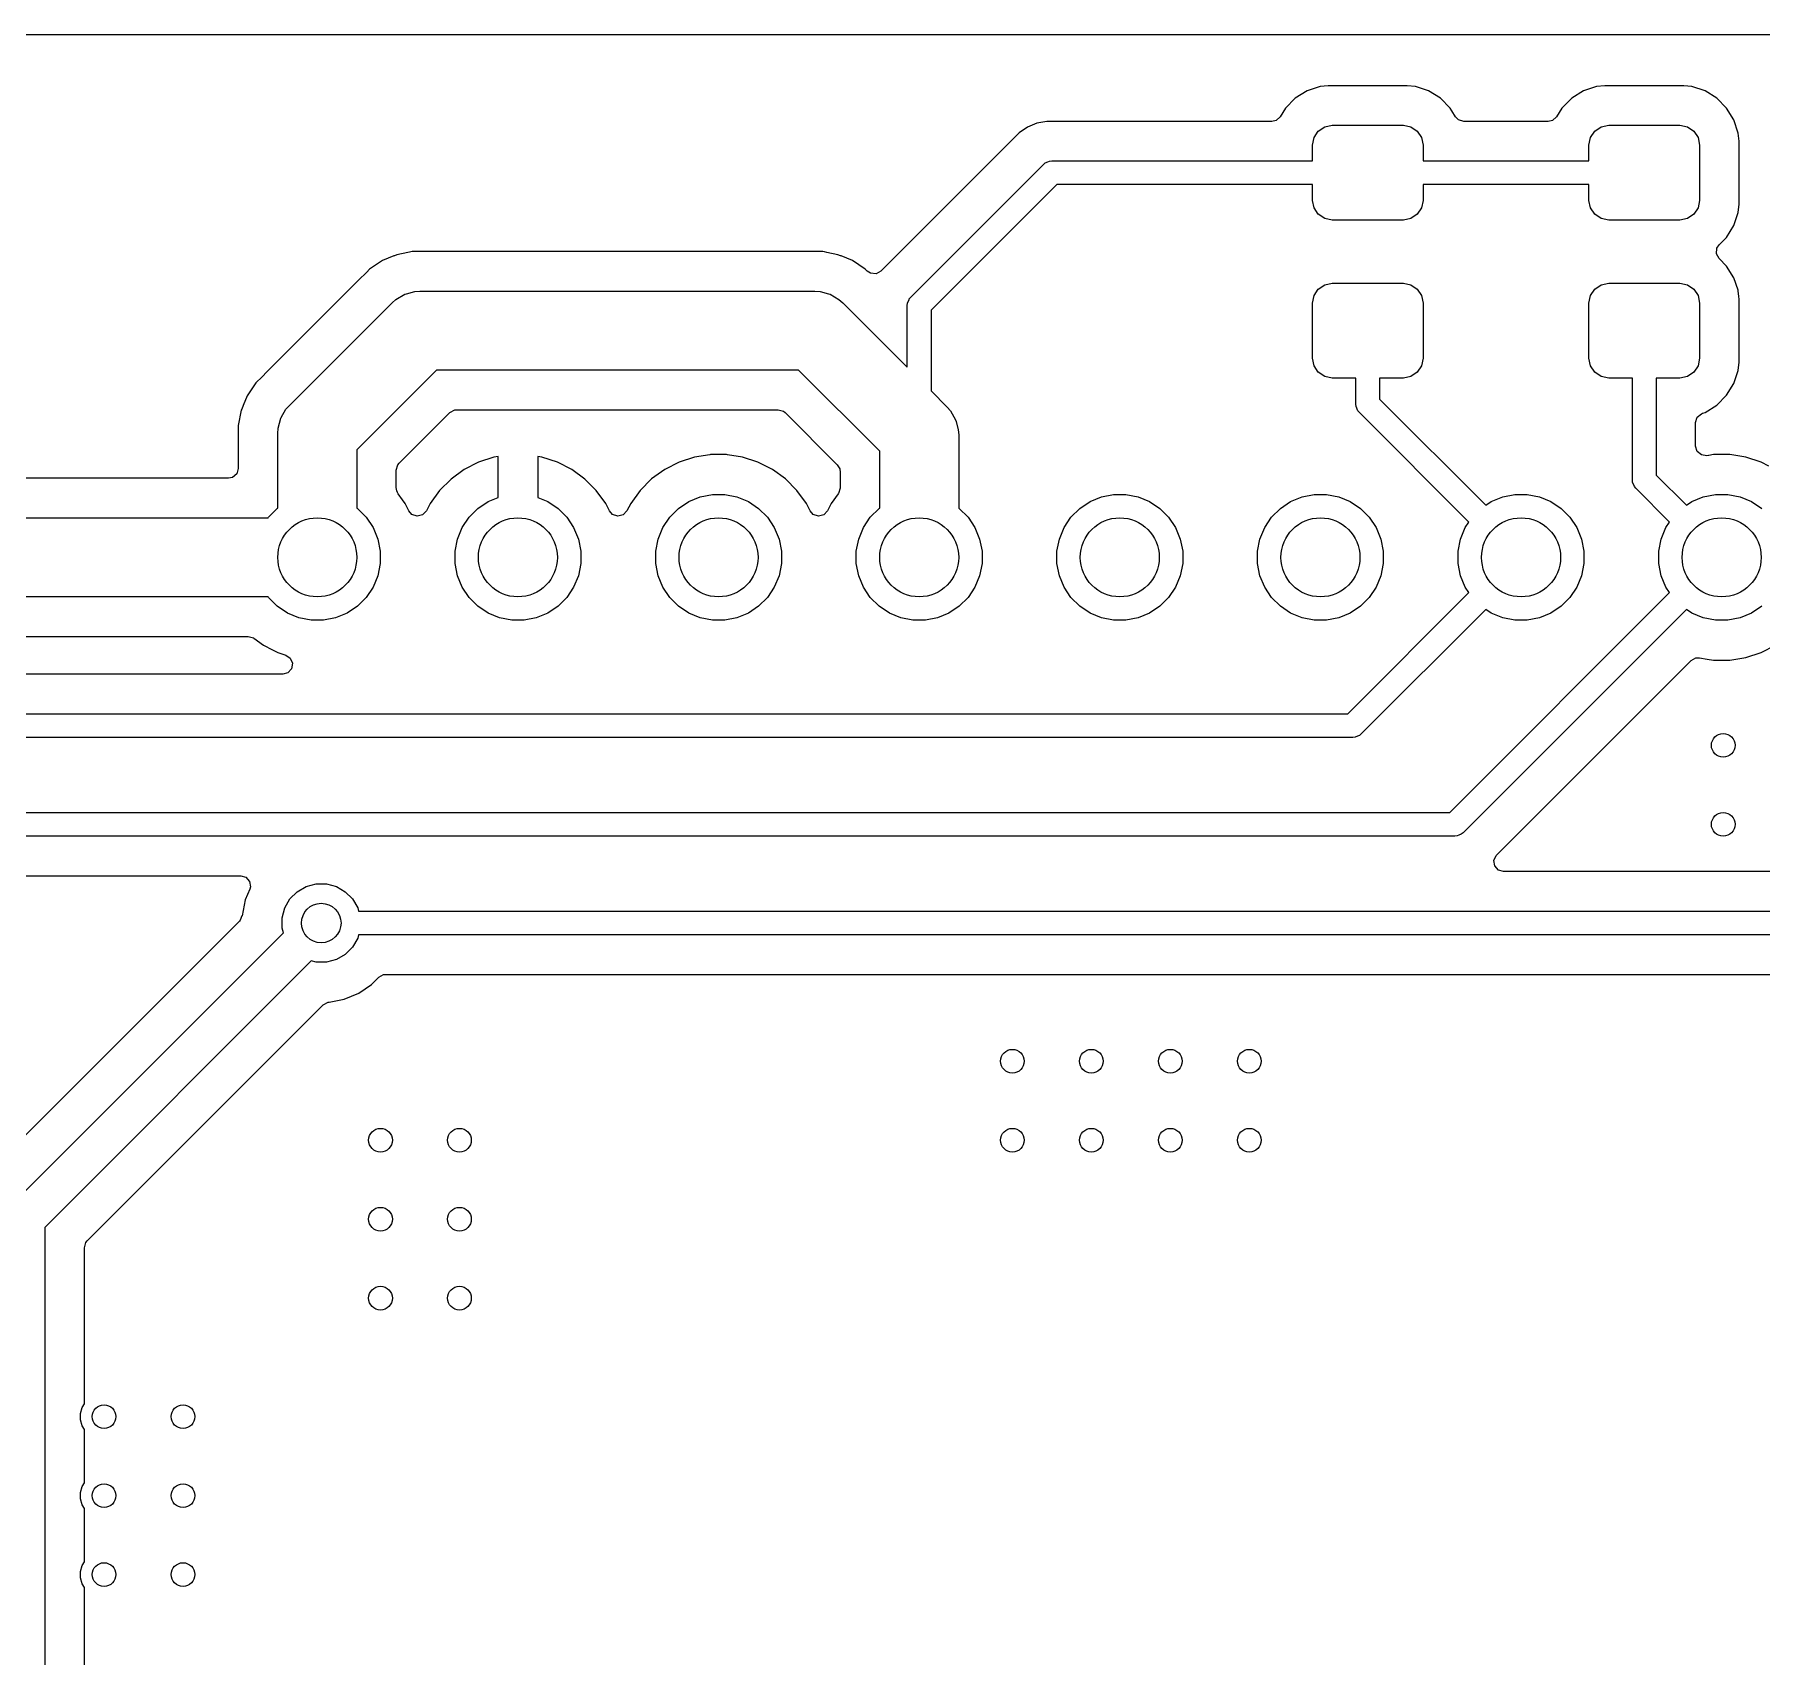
# Model space of a CAD drawing. Extents: x 103 to 241, y -131 to -73.
# Drawn here: x 187.62 to 209.48, y -93.54 to -73 of the extents above; entities that cross this region are included whole.
import ezdxf

# ---------------------------------------------------------------- set-up
doc = ezdxf.new("R2010")
doc.units = 0
doc.layers.add('BLACK', color=7, linetype='CONTINUOUS')

msp = doc.modelspace()

# ---------------------------------------------------------------- linework, layer by layer
at = {"layer": 'BLACK', "linetype": 'CONTINUOUS'}
for p, q in [((107.1245, -73.0005), (241.1255, -73.0005)), ((203.8972, -73.660001), (203.730668, -73.715185)), ((203.897203, -73.66), (203.8972, -73.660001)), ((203.99998, -73.649501), (203.897203, -73.66)), ((203.999998, -73.6495), (203.99998, -73.649501)), ((205.00001, -73.6495), (203.999998, -73.6495)), ((205.102795, -73.66), (205.00001, -73.6495)), ((205.102797, -73.660001), (205.102795, -73.66)), ((205.269334, -73.715186), (205.102797, -73.660001)), ((207.3972, -73.660001), (207.230668, -73.715185)), ((207.397203, -73.66), (207.3972, -73.660001)), ((207.49998, -73.649501), (207.397203, -73.66)), ((207.499998, -73.6495), (207.49998, -73.649501)), ((208.50001, -73.6495), (207.499998, -73.6495)), ((208.602795, -73.66), (208.50001, -73.6495)), ((208.602797, -73.660001), (208.602795, -73.66)), ((208.769334, -73.715186), (208.602797, -73.660001)), ((203.581342, -73.807289), (203.457289, -73.931342)), ((203.730663, -73.715187), (203.581342, -73.807289)), ((203.730668, -73.715185), (203.730663, -73.715187)), ((205.418656, -73.807288), (205.269334, -73.715186)), ((205.542712, -73.931344), (205.418656, -73.807288)), ((207.081342, -73.807289), (206.957289, -73.931342)), ((207.230663, -73.715187), (207.081342, -73.807289)), ((207.230668, -73.715185), (207.230663, -73.715187)), ((208.918656, -73.807288), (208.769334, -73.715186)), ((209.042712, -73.931344), (208.918656, -73.807288)), ((200.435929, -74.0995), (200.310261, -74.124497)), ((203.284362, -74.0995), (200.435929, -74.0995)), ((203.337953, -74.087321), (203.284362, -74.0995)), ((203.389901, -74.040597), (203.337953, -74.087321)), ((203.457289, -73.931342), (203.389901, -74.040597)), ((205.563586, -73.965187), (205.542712, -73.931344)), ((205.610099, -74.040597), (205.563586, -73.965187)), ((205.648599, -74.079815), (205.610099, -74.040597)), ((205.715638, -74.0995), (205.648599, -74.079815)), ((206.784362, -74.0995), (205.715638, -74.0995)), ((206.837953, -74.087321), (206.784362, -74.0995)), ((206.889901, -74.040597), (206.837953, -74.087321)), ((206.957289, -73.931342), (206.889901, -74.040597)), ((209.134814, -74.080666), (209.042712, -73.931344)), ((209.189999, -74.247203), (209.134814, -74.080666)), ((200.085326, -74.244726), (198.335168, -75.994884)), ((200.191874, -74.173534), (200.085326, -74.244726)), ((200.310255, -74.124499), (200.191874, -74.173534)), ((200.310261, -74.124497), (200.310255, -74.124499)), ((203.8, -74.4), (203.81903, -74.304329)), ((203.81903, -74.304329), (203.873223, -74.223223)), ((203.873223, -74.223223), (203.954329, -74.16903)), ((203.954329, -74.16903), (204.05, -74.15)), ((204.05, -74.15), (204.95, -74.15)), ((204.95, -74.15), (205.045671, -74.16903)), ((205.045671, -74.16903), (205.126777, -74.223223)), ((205.126777, -74.223223), (205.18097, -74.304329)), ((205.18097, -74.304329), (205.2, -74.4)), ((207.3, -74.4), (207.31903, -74.304329)), ((207.31903, -74.304329), (207.373223, -74.223223)), ((207.373223, -74.223223), (207.454329, -74.16903)), ((207.454329, -74.16903), (207.55, -74.15)), ((207.55, -74.15), (208.45, -74.15)), ((208.45, -74.15), (208.545671, -74.16903)), ((208.545671, -74.16903), (208.626777, -74.223223)), ((208.626777, -74.223223), (208.68097, -74.304329)), ((208.68097, -74.304329), (208.7, -74.4)), ((209.200499, -74.349992), (209.189999, -74.247203)), ((203.8, -74.6), (203.8, -74.4)), ((205.2, -74.4), (205.2, -74.6)), ((207.3, -74.6), (207.3, -74.4)), ((208.7, -74.4), (208.7, -75.1)), ((209.2005, -75.150009), (209.200499, -74.349992)), ((198.713936, -76.323932), (200.393934, -74.643934)), ((200.393934, -74.643934), (200.416665, -74.625279)), ((200.416665, -74.625279), (200.448339, -74.612159)), ((200.448339, -74.612159), (200.470736, -74.602882)), ((200.470736, -74.602882), (200.5, -74.6)), ((200.5, -74.6), (203.8, -74.6)), ((205.2, -74.6), (207.3, -74.6)), ((200.562132, -74.9), (198.970002, -76.49213)), ((203.8, -74.9), (200.562132, -74.9)), ((203.8, -75.1), (203.8, -74.9)), ((207.3, -74.9), (205.2, -74.9)), ((205.2, -74.9), (205.2, -75.1)), ((207.3, -75.1), (207.3, -74.9)), ((203.81903, -75.195671), (203.8, -75.1)), ((203.873223, -75.276777), (203.81903, -75.195671)), ((205.18097, -75.195671), (205.126777, -75.276777)), ((205.2, -75.1), (205.18097, -75.195671)), ((207.31903, -75.195671), (207.3, -75.1)), ((207.373223, -75.276777), (207.31903, -75.195671)), ((208.68097, -75.195671), (208.626777, -75.276777)), ((208.7, -75.1), (208.68097, -75.195671)), ((209.189999, -75.252797), (209.2005, -75.150009)), ((203.954329, -75.33097), (203.873223, -75.276777)), ((204.05, -75.35), (203.954329, -75.33097)), ((204.95, -75.35), (204.05, -75.35)), ((205.045671, -75.33097), (204.95, -75.35)), ((205.126777, -75.276777), (205.045671, -75.33097)), ((207.454329, -75.33097), (207.373223, -75.276777)), ((207.55, -75.35), (207.454329, -75.33097)), ((208.45, -75.35), (207.55, -75.35)), ((208.545671, -75.33097), (208.45, -75.35)), ((208.626777, -75.276777), (208.545671, -75.33097)), ((209.042712, -75.568656), (209.134814, -75.419334)), ((209.134814, -75.419334), (209.189999, -75.252797)), ((208.949049, -75.662319), (208.982177, -75.629191)), ((208.982177, -75.629191), (209.042712, -75.568656)), ((192.026079, -75.863371), (191.862219, -75.972859)), ((192.026088, -75.863366), (192.026079, -75.863371)), ((192.169135, -75.804115), (192.026088, -75.863366)), ((192.169138, -75.804114), (192.169135, -75.804115)), ((192.177864, -75.8005), (192.169138, -75.804114)), ((192.208164, -75.787949), (192.177864, -75.8005)), ((192.347386, -75.760256), (192.208164, -75.787949)), ((192.366104, -75.756532), (192.347386, -75.760256)), ((192.401458, -75.7495), (192.366104, -75.756532)), ((192.401459, -75.7495), (192.401458, -75.7495)), ((197.598541, -75.7495), (192.401459, -75.7495)), ((197.598542, -75.7495), (197.598541, -75.7495)), ((197.619718, -75.753712), (197.598542, -75.7495)), ((197.652614, -75.760256), (197.619718, -75.753712)), ((197.791836, -75.787949), (197.652614, -75.760256)), ((197.822136, -75.8005), (197.791836, -75.787949)), ((197.830859, -75.804113), (197.822136, -75.8005)), ((197.830866, -75.804115), (197.830859, -75.804113)), ((197.973907, -75.863364), (197.830866, -75.804115)), ((197.97392, -75.863371), (197.973907, -75.863364)), ((198.137781, -75.97286), (197.97392, -75.863371)), ((208.915564, -75.776358), (208.920548, -75.706666)), ((208.949049, -75.837681), (208.915564, -75.776358)), ((208.920548, -75.706666), (208.949049, -75.662319)), ((209.042712, -75.931344), (208.949049, -75.837681)), ((191.826403, -76.008676), (191.722861, -76.112218)), ((191.862219, -75.972859), (191.826403, -76.008676)), ((198.137785, -75.972863), (198.137781, -75.97286)), ((198.159806, -75.994884), (198.137785, -75.972863)), ((198.204153, -76.023385), (198.159806, -75.994884)), ((198.273845, -76.028369), (198.204153, -76.023385)), ((198.335168, -75.994884), (198.273845, -76.028369)), ((209.134814, -76.080666), (209.042712, -75.931344)), ((209.186877, -76.237781), (209.134814, -76.080666)), ((191.722858, -76.112221), (190.562223, -77.272856)), ((191.722861, -76.112218), (191.722858, -76.112221)), ((192.195619, -76.353323), (192.308658, -76.28806)), ((192.308658, -76.28806), (192.32799, -76.28288)), ((192.32799, -76.28288), (192.434737, -76.254277)), ((192.434737, -76.254277), (192.434752, -76.254277)), ((192.434752, -76.254277), (192.5, -76.25)), ((192.5, -76.25), (197.5, -76.25)), ((197.5, -76.25), (197.565248, -76.254277)), ((197.565248, -76.254277), (197.565263, -76.254277)), ((197.565263, -76.254277), (197.67201, -76.28288)), ((197.67201, -76.28288), (197.691342, -76.28806)), ((197.691342, -76.28806), (197.804381, -76.353323)), ((203.8, -76.4), (203.81903, -76.304329)), ((203.81903, -76.304329), (203.873223, -76.223223)), ((203.873223, -76.223223), (203.954329, -76.16903)), ((203.954329, -76.16903), (204.05, -76.15)), ((204.05, -76.15), (204.95, -76.15)), ((204.95, -76.15), (205.045671, -76.16903)), ((205.045671, -76.16903), (205.126777, -76.223223)), ((205.126777, -76.223223), (205.18097, -76.304329)), ((205.18097, -76.304329), (205.2, -76.4)), ((207.3, -76.4), (207.31903, -76.304329)), ((207.31903, -76.304329), (207.373223, -76.223223)), ((207.373223, -76.223223), (207.454329, -76.16903)), ((207.454329, -76.16903), (207.55, -76.15)), ((207.55, -76.15), (208.45, -76.15)), ((208.45, -76.15), (208.545671, -76.16903)), ((208.545671, -76.16903), (208.626777, -76.223223)), ((208.626777, -76.223223), (208.68097, -76.304329)), ((208.68097, -76.304329), (208.7, -76.4)), ((209.189998, -76.2472), (209.186877, -76.237781)), ((209.189999, -76.247203), (209.189998, -76.2472)), ((209.197321, -76.318886), (209.189999, -76.247203)), ((190.846449, -77.696445), (192.146447, -76.396446)), ((192.146447, -76.396446), (192.195603, -76.353338)), ((192.195603, -76.353338), (192.195619, -76.353323)), ((197.804381, -76.353323), (197.804396, -76.353338)), ((197.804396, -76.353338), (197.853553, -76.396447)), ((197.853553, -76.396447), (198.670002, -77.212895)), ((198.670002, -76.429998), (198.672884, -76.400734)), ((198.670002, -77.212895), (198.670002, -76.429998)), ((198.672884, -76.400734), (198.692522, -76.353324)), ((198.692522, -76.353324), (198.695281, -76.346663)), ((198.695281, -76.346663), (198.713936, -76.323932)), ((198.970002, -76.49213), (198.970002, -77.512895)), ((203.8, -77.1), (203.8, -76.4)), ((205.2, -76.4), (205.2, -77.1)), ((207.3, -77.1), (207.3, -76.4)), ((208.7, -76.4), (208.7, -77.1)), ((209.200499, -76.349992), (209.197321, -76.318886)), ((209.2005, -77.150009), (209.200499, -76.349992)), ((203.81903, -77.195671), (203.8, -77.1)), ((205.2, -77.1), (205.18097, -77.195671)), ((207.31903, -77.195671), (207.3, -77.1)), ((208.7, -77.1), (208.68097, -77.195671)), ((209.189999, -77.252797), (209.2005, -77.150009)), ((190.5019, -77.333179), (190.422861, -77.412217)), ((190.56222, -77.272859), (190.5019, -77.333179)), ((190.562223, -77.272856), (190.56222, -77.272859)), ((192.707107, -77.25), (191.700002, -78.257104)), ((197.292894, -77.25), (192.707107, -77.25)), ((198.320002, -78.277108), (197.292894, -77.25)), ((203.873223, -77.276777), (203.81903, -77.195671)), ((203.954329, -77.33097), (203.873223, -77.276777)), ((204.05, -77.35), (203.954329, -77.33097)), ((204.35, -77.35), (204.05, -77.35)), ((204.35, -77.680004), (204.35, -77.35)), ((204.95, -77.35), (204.65, -77.35)), ((204.65, -77.35), (204.65, -77.617872)), ((205.045671, -77.33097), (204.95, -77.35)), ((205.126777, -77.276777), (205.045671, -77.33097)), ((205.18097, -77.195671), (205.126777, -77.276777)), ((207.373223, -77.276777), (207.31903, -77.195671)), ((207.454329, -77.33097), (207.373223, -77.276777)), ((207.55, -77.35), (207.454329, -77.33097)), ((207.85, -77.35), (207.55, -77.35)), ((207.85, -78.640001), (207.85, -77.35)), ((208.45, -77.35), (208.15, -77.35)), ((208.15, -77.35), (208.15, -78.577869)), ((208.545671, -77.33097), (208.45, -77.35)), ((208.626777, -77.276777), (208.545671, -77.33097)), ((208.68097, -77.195671), (208.626777, -77.276777)), ((209.134814, -77.419334), (209.189999, -77.252797)), ((190.313366, -77.57609), (190.262354, -77.699248)), ((190.313373, -77.576077), (190.313366, -77.57609)), ((190.422861, -77.412217), (190.313373, -77.576077)), ((198.970002, -77.512895), (199.173556, -77.716449)), ((208.918656, -77.692712), (209.042712, -77.568656)), ((209.042712, -77.568656), (209.134814, -77.419334)), ((190.237949, -77.758167), (190.199502, -77.951454)), ((190.237952, -77.758158), (190.237949, -77.758167)), ((190.243453, -77.74488), (190.237952, -77.758158)), ((190.243454, -77.744877), (190.243453, -77.74488)), ((190.262354, -77.699248), (190.243454, -77.744877)), ((190.743348, -77.8495), (190.803325, -77.745617)), ((190.803325, -77.745617), (190.80334, -77.745601)), ((190.80334, -77.745601), (190.846449, -77.696445)), ((192.236821, -78.428099), (192.878101, -77.786819)), ((192.878101, -77.786819), (192.939424, -77.753334)), ((192.939424, -77.753334), (192.965782, -77.7505)), ((192.965782, -77.7505), (197.034218, -77.7505)), ((197.034218, -77.7505), (197.101257, -77.770185)), ((197.101257, -77.770185), (197.121899, -77.786819)), ((197.121899, -77.786819), (197.783183, -78.448103)), ((199.173556, -77.716449), (199.216663, -77.765605)), ((199.216663, -77.765605), (199.216679, -77.765621)), ((199.216679, -77.765621), (199.281942, -77.87866)), ((204.352882, -77.709267), (204.35, -77.680004)), ((204.375279, -77.763339), (204.352882, -77.709267)), ((204.393934, -77.78607), (204.375279, -77.763339)), ((205.78104, -79.173176), (204.393934, -77.78607)), ((204.65, -77.617872), (205.993172, -78.961044)), ((208.670185, -77.846693), (208.722989, -77.800938)), ((208.722989, -77.800938), (208.735495, -77.796026)), ((208.735495, -77.796026), (208.769334, -77.784814)), ((208.769334, -77.784814), (208.918656, -77.692712)), ((190.199502, -77.951454), (190.199502, -78.495501)), ((190.700002, -78.049998), (190.704279, -77.98475)), ((190.700002, -78.996571), (190.700002, -78.049998)), ((190.704279, -77.984735), (190.738062, -77.858656)), ((190.704279, -77.98475), (190.704279, -77.984735)), ((190.738062, -77.858656), (190.743348, -77.8495)), ((199.281942, -77.87866), (199.287743, -77.900311)), ((199.287743, -77.900311), (199.315725, -78.004739)), ((199.315725, -78.004739), (199.315725, -78.004754)), ((199.315725, -78.004754), (199.320002, -78.070002)), ((208.6505, -77.913732), (208.670185, -77.846693)), ((208.6505, -78.210294), (208.6505, -77.913732)), ((191.700002, -78.257104), (191.700002, -78.996571)), ((199.320002, -78.070002), (199.320002, -78.996573)), ((208.650513, -78.212065), (208.6505, -78.210294)), ((208.671152, -78.278816), (208.650513, -78.212065)), ((192.200502, -78.51578), (192.220187, -78.448741)), ((192.220187, -78.448741), (192.236821, -78.428099)), ((193.240972, -78.415245), (193.058652, -78.508141)), ((193.435588, -78.35201), (193.240972, -78.415245)), ((193.490002, -78.343391), (193.435588, -78.35201)), ((193.490002, -78.86181), (193.490002, -78.343391)), ((194.044415, -78.35201), (193.990002, -78.343391)), ((193.990002, -78.343391), (193.990002, -78.86181)), ((194.239031, -78.415245), (194.044415, -78.35201)), ((194.421351, -78.508141), (194.239031, -78.415245)), ((195.780779, -78.414784), (195.598389, -78.507718)), ((195.975468, -78.351525), (195.780779, -78.414784)), ((196.167941, -78.321041), (195.975468, -78.351525)), ((196.177651, -78.319503), (196.167941, -78.321041)), ((196.382355, -78.319503), (196.177651, -78.319503)), ((196.392065, -78.321041), (196.382355, -78.319503)), ((196.584537, -78.351525), (196.392065, -78.321041)), ((196.779226, -78.414784), (196.584537, -78.351525)), ((196.876636, -78.464418), (196.779226, -78.414784)), ((196.961613, -78.507716), (196.876636, -78.464418)), ((197.783183, -78.448103), (197.797886, -78.47503)), ((197.797886, -78.47503), (197.814479, -78.500849)), ((198.320002, -78.996573), (198.320002, -78.277108)), ((208.724604, -78.323812), (208.671152, -78.278816)), ((208.793898, -78.332767), (208.724604, -78.323812)), ((208.814835, -78.329451), (208.793898, -78.332767)), ((208.819429, -78.328723), (208.814835, -78.329451)), ((208.877649, -78.319502), (208.819429, -78.328723)), ((209.082353, -78.319502), (208.877649, -78.319502)), ((209.109565, -78.323812), (209.082353, -78.319502)), ((209.284535, -78.351524), (209.109565, -78.323812)), ((209.479224, -78.414783), (209.284535, -78.351524)), ((209.576636, -78.464418), (209.479224, -78.414783)), ((190.075502, -78.619501), (151.431458, -78.619501)), ((190.127013, -78.608295), (190.075502, -78.619501)), ((190.179817, -78.56254), (190.127013, -78.608295)), ((190.199502, -78.495501), (190.179817, -78.56254)), ((192.200502, -78.744238), (192.200502, -78.51578)), ((192.893106, -78.628418), (192.748419, -78.773105)), ((192.893107, -78.628418), (192.893106, -78.628418)), ((193.058652, -78.508141), (192.893107, -78.628418)), ((194.586897, -78.628418), (194.421351, -78.508141)), ((194.731584, -78.773105), (194.586897, -78.628418)), ((195.432789, -78.628031), (195.288031, -78.772789)), ((195.598389, -78.507718), (195.432789, -78.628031)), ((196.961615, -78.507717), (196.961613, -78.507716)), ((196.961616, -78.507718), (196.961615, -78.507717)), ((197.127216, -78.628031), (196.961616, -78.507718)), ((197.271974, -78.772789), (197.127216, -78.628031)), ((197.814479, -78.500849), (197.81537, -78.507049)), ((197.81537, -78.507049), (197.816668, -78.509426)), ((197.816668, -78.509426), (197.819502, -78.535784)), ((197.819502, -78.535784), (197.819502, -78.74424)), ((207.852882, -78.669264), (207.85, -78.640001)), ((207.875279, -78.723336), (207.852882, -78.669264)), ((208.15, -78.577869), (208.533174, -78.961043)), ((192.200704, -78.751317), (192.200502, -78.744238)), ((192.20207, -78.755146), (192.200704, -78.751317)), ((192.205525, -78.779173), (192.20207, -78.755146)), ((192.217031, -78.797078), (192.205525, -78.779173)), ((192.224184, -78.817123), (192.217031, -78.797078)), ((192.279557, -78.893339), (192.224184, -78.817123)), ((192.312289, -78.938391), (192.279557, -78.893339)), ((192.748419, -78.773106), (192.628142, -78.938651)), ((192.748419, -78.773105), (192.748419, -78.773106)), ((193.232487, -79.001593), (193.362885, -78.914464)), ((193.362885, -78.914464), (193.490002, -78.86181)), ((193.990002, -78.86181), (194.117119, -78.914464)), ((194.117119, -78.914464), (194.247517, -79.001593)), ((194.731584, -78.773106), (194.731584, -78.773105)), ((194.851863, -78.938653), (194.731584, -78.773106)), ((195.288031, -78.772789), (195.167716, -78.938391)), ((195.772488, -79.001595), (195.902886, -78.914466)), ((195.902886, -78.914466), (196.047775, -78.854451)), ((196.047775, -78.854451), (196.201589, -78.823855)), ((196.201589, -78.823855), (196.358417, -78.823855)), ((196.358417, -78.823855), (196.512231, -78.854451)), ((196.512231, -78.854451), (196.65712, -78.914466)), ((196.65712, -78.914466), (196.787518, -79.001595)), ((197.392287, -78.938388), (197.271974, -78.772789)), ((197.79582, -78.817125), (197.707714, -78.938393)), ((197.799817, -78.811279), (197.79582, -78.817125)), ((197.819502, -78.74424), (197.799817, -78.811279)), ((200.852488, -79.001593), (200.982886, -78.914464)), ((200.982886, -78.914464), (201.127775, -78.854449)), ((201.127775, -78.854449), (201.281589, -78.823853)), ((201.281589, -78.823853), (201.438417, -78.823853)), ((201.438417, -78.823853), (201.592231, -78.854449)), ((201.592231, -78.854449), (201.73712, -78.914464)), ((201.73712, -78.914464), (201.867518, -79.001593)), ((203.392486, -79.001591), (203.522884, -78.914462)), ((203.522884, -78.914462), (203.667773, -78.854447)), ((203.667773, -78.854447), (203.821587, -78.823851)), ((203.821587, -78.823851), (203.978415, -78.823851)), ((203.978415, -78.823851), (204.132229, -78.854447)), ((204.132229, -78.854447), (204.277118, -78.914462)), ((204.277118, -78.914462), (204.407516, -79.001591)), ((205.993172, -78.961044), (206.062882, -78.914466)), ((206.062882, -78.914466), (206.207771, -78.854451)), ((206.207771, -78.854451), (206.361585, -78.823855)), ((206.361585, -78.823855), (206.518413, -78.823855)), ((206.518413, -78.823855), (206.672227, -78.854451)), ((206.672227, -78.854451), (206.817116, -78.914466)), ((206.817116, -78.914466), (206.947514, -79.001595)), ((207.893934, -78.746067), (207.875279, -78.723336)), ((208.321042, -79.173175), (207.893934, -78.746067)), ((208.533174, -78.961043), (208.602884, -78.914465)), ((208.602884, -78.914465), (208.747773, -78.85445)), ((208.747773, -78.85445), (208.901587, -78.823854)), ((208.901587, -78.823854), (209.058415, -78.823854)), ((209.058415, -78.823854), (209.212229, -78.85445)), ((209.212229, -78.85445), (209.357118, -78.914465)), ((209.357118, -78.914465), (209.487516, -79.001594)), ((151.529999, -79.120001), (190.576573, -79.120001)), ((190.576573, -79.120001), (190.581594, -79.112486)), ((190.581594, -79.112486), (190.692487, -79.001593)), ((190.692487, -79.001593), (190.700002, -78.996571)), ((191.700002, -78.996571), (191.707517, -79.001593)), ((191.707517, -79.001593), (191.81841, -79.112486)), ((191.81841, -79.112486), (191.905539, -79.242884)), ((192.312421, -78.938651), (192.312289, -78.938391)), ((192.359797, -79.03163), (192.312421, -78.938651)), ((192.398836, -79.076683), (192.359797, -79.03163)), ((192.464971, -79.099221), (192.398836, -79.076683)), ((192.532792, -79.082426), (192.464971, -79.099221)), ((192.580767, -79.03163), (192.532792, -79.082426)), ((192.628142, -78.938651), (192.580767, -79.03163)), ((193.034465, -79.242884), (193.121594, -79.112486)), ((193.121594, -79.112486), (193.232487, -79.001593)), ((194.247517, -79.001593), (194.35841, -79.112486)), ((194.35841, -79.112486), (194.445539, -79.242884)), ((194.899237, -79.031631), (194.851863, -78.938653)), ((194.938275, -79.076685), (194.899237, -79.031631)), ((195.00441, -79.099223), (194.938275, -79.076685)), ((195.072231, -79.082429), (195.00441, -79.099223)), ((195.120206, -79.031633), (195.072231, -79.082429)), ((195.167716, -78.938391), (195.120206, -79.031633)), ((195.574466, -79.242886), (195.661595, -79.112488)), ((195.661595, -79.112488), (195.772488, -79.001595)), ((196.787518, -79.001595), (196.898411, -79.112488)), ((196.898411, -79.112488), (196.98554, -79.242886)), ((197.392288, -78.93839), (197.392287, -78.938388)), ((197.39229, -78.938393), (197.392288, -78.93839)), ((197.439515, -79.031079), (197.39229, -78.938393)), ((197.439517, -79.031082), (197.439515, -79.031079)), ((197.478556, -79.076135), (197.439517, -79.031082)), ((197.544691, -79.098673), (197.478556, -79.076135)), ((197.612512, -79.081878), (197.544691, -79.098673)), ((197.660486, -79.031082), (197.612512, -79.081878)), ((197.707713, -78.938394), (197.660486, -79.031082)), ((197.707714, -78.938393), (197.707713, -78.938394)), ((198.114465, -79.242886), (198.201594, -79.112488)), ((198.201594, -79.112488), (198.312487, -79.001595)), ((198.312487, -79.001595), (198.320002, -78.996573)), ((199.320002, -78.996573), (199.327517, -79.001595)), ((199.327517, -79.001595), (199.43841, -79.112488)), ((199.43841, -79.112488), (199.525539, -79.242886)), ((200.654466, -79.242884), (200.741595, -79.112486)), ((200.741595, -79.112486), (200.852488, -79.001593)), ((201.867518, -79.001593), (201.978411, -79.112486)), ((201.978411, -79.112486), (202.06554, -79.242884)), ((203.194464, -79.242882), (203.281593, -79.112484)), ((203.281593, -79.112484), (203.392486, -79.001591)), ((204.407516, -79.001591), (204.518409, -79.112484)), ((204.518409, -79.112484), (204.605538, -79.242882)), ((206.947514, -79.001595), (207.058407, -79.112488)), ((207.058407, -79.112488), (207.145536, -79.242886)), ((191.905539, -79.242884), (191.965554, -79.387773)), ((192.97445, -79.387773), (193.034465, -79.242884)), ((194.445539, -79.242884), (194.505554, -79.387773)), ((195.514451, -79.387775), (195.574466, -79.242886)), ((196.98554, -79.242886), (197.045555, -79.387775)), ((198.05445, -79.387775), (198.114465, -79.242886)), ((199.525539, -79.242886), (199.585554, -79.387775)), ((200.594451, -79.387773), (200.654466, -79.242884)), ((202.06554, -79.242884), (202.125555, -79.387773)), ((203.134449, -79.387771), (203.194464, -79.242882)), ((204.605538, -79.242882), (204.665553, -79.387771)), ((205.674447, -79.387775), (205.734462, -79.242886)), ((205.734462, -79.242886), (205.78104, -79.173176)), ((207.145536, -79.242886), (207.205551, -79.387775)), ((208.214449, -79.387774), (208.274464, -79.242885)), ((208.274464, -79.242885), (208.321042, -79.173175)), ((191.965554, -79.387773), (191.99615, -79.541587)), ((191.99615, -79.541587), (191.99615, -79.698415)), ((192.943854, -79.541587), (192.97445, -79.387773)), ((192.943854, -79.698415), (192.943854, -79.541587)), ((194.505554, -79.387773), (194.53615, -79.541587)), ((194.53615, -79.541587), (194.53615, -79.698415)), ((195.483855, -79.541589), (195.514451, -79.387775)), ((195.483855, -79.698417), (195.483855, -79.541589)), ((197.045555, -79.387775), (197.076151, -79.541589)), ((197.076151, -79.541589), (197.076151, -79.698417)), ((198.023854, -79.541589), (198.05445, -79.387775)), ((198.023854, -79.698417), (198.023854, -79.541589)), ((199.585554, -79.387775), (199.61615, -79.541589)), ((199.61615, -79.541589), (199.61615, -79.698417)), ((200.563855, -79.541587), (200.594451, -79.387773)), ((200.563855, -79.698415), (200.563855, -79.541587)), ((202.125555, -79.387773), (202.156151, -79.541587)), ((202.156151, -79.541587), (202.156151, -79.698415)), ((203.103853, -79.541585), (203.134449, -79.387771)), ((203.103853, -79.698413), (203.103853, -79.541585)), ((204.665553, -79.387771), (204.696149, -79.541585)), ((204.696149, -79.541585), (204.696149, -79.698413)), ((205.643851, -79.541589), (205.674447, -79.387775)), ((205.643851, -79.698417), (205.643851, -79.541589)), ((207.205551, -79.387775), (207.236147, -79.541589)), ((207.236147, -79.541589), (207.236147, -79.698417)), ((208.183853, -79.541588), (208.214449, -79.387774)), ((208.183853, -79.698416), (208.183853, -79.541588)), ((191.99615, -79.698415), (191.965554, -79.852229)), ((192.97445, -79.852229), (192.943854, -79.698415)), ((194.53615, -79.698415), (194.505554, -79.852229)), ((195.514451, -79.852231), (195.483855, -79.698417)), ((197.076151, -79.698417), (197.045555, -79.852231)), ((198.05445, -79.852231), (198.023854, -79.698417)), ((199.61615, -79.698417), (199.585554, -79.852231)), ((200.594451, -79.852229), (200.563855, -79.698415)), ((202.156151, -79.698415), (202.125555, -79.852229)), ((203.134449, -79.852227), (203.103853, -79.698413)), ((204.696149, -79.698413), (204.665553, -79.852227)), ((205.674447, -79.852231), (205.643851, -79.698417)), ((207.236147, -79.698417), (207.205551, -79.852231)), ((208.214449, -79.85223), (208.183853, -79.698416)), ((191.905539, -79.997118), (191.81841, -80.127516)), ((191.965554, -79.852229), (191.905539, -79.997118)), ((193.034465, -79.997118), (192.97445, -79.852229)), ((193.121594, -80.127516), (193.034465, -79.997118)), ((194.445539, -79.997118), (194.35841, -80.127516)), ((194.505554, -79.852229), (194.445539, -79.997118)), ((195.574466, -79.99712), (195.514451, -79.852231)), ((195.661595, -80.127518), (195.574466, -79.99712)), ((196.98554, -79.99712), (196.898411, -80.127518)), ((197.045555, -79.852231), (196.98554, -79.99712)), ((198.114465, -79.99712), (198.05445, -79.852231)), ((198.201594, -80.127518), (198.114465, -79.99712)), ((199.525539, -79.99712), (199.43841, -80.127518)), ((199.585554, -79.852231), (199.525539, -79.99712)), ((200.654466, -79.997118), (200.594451, -79.852229)), ((200.741595, -80.127516), (200.654466, -79.997118)), ((202.06554, -79.997118), (201.978411, -80.127516)), ((202.125555, -79.852229), (202.06554, -79.997118)), ((203.194464, -79.997116), (203.134449, -79.852227)), ((203.281593, -80.127514), (203.194464, -79.997116)), ((204.605538, -79.997116), (204.518409, -80.127514)), ((204.665553, -79.852227), (204.605538, -79.997116)), ((205.734462, -79.99712), (205.674447, -79.852231)), ((205.78104, -80.066829), (205.734462, -79.99712)), ((207.145536, -79.99712), (207.058407, -80.127518)), ((207.205551, -79.852231), (207.145536, -79.99712)), ((208.274464, -79.997119), (208.214449, -79.85223)), ((208.321042, -80.066828), (208.274464, -79.997119)), ((190.576573, -80.120001), (151.737106, -80.120001)), ((190.581594, -80.127516), (190.576573, -80.120001)), ((190.692487, -80.238409), (190.581594, -80.127516)), ((190.822885, -80.325538), (190.692487, -80.238409)), ((191.707517, -80.238409), (191.577119, -80.325538)), ((191.81841, -80.127516), (191.707517, -80.238409)), ((193.232487, -80.238409), (193.121594, -80.127516)), ((193.362885, -80.325538), (193.232487, -80.238409)), ((194.247517, -80.238409), (194.117119, -80.325538)), ((194.35841, -80.127516), (194.247517, -80.238409)), ((195.772488, -80.238411), (195.661595, -80.127518)), ((195.902886, -80.32554), (195.772488, -80.238411)), ((196.787518, -80.238411), (196.65712, -80.32554)), ((196.898411, -80.127518), (196.787518, -80.238411)), ((198.312487, -80.238411), (198.201594, -80.127518)), ((198.442885, -80.32554), (198.312487, -80.238411)), ((199.327517, -80.238411), (199.197119, -80.32554)), ((199.43841, -80.127518), (199.327517, -80.238411)), ((200.852488, -80.238409), (200.741595, -80.127516)), ((200.982886, -80.325538), (200.852488, -80.238409)), ((201.867518, -80.238409), (201.73712, -80.325538)), ((201.978411, -80.127516), (201.867518, -80.238409)), ((203.392486, -80.238407), (203.281593, -80.127514)), ((203.522884, -80.325536), (203.392486, -80.238407)), ((204.24787, -81.6), (205.78104, -80.066829)), ((204.407516, -80.238407), (204.277118, -80.325536)), ((204.518409, -80.127514), (204.407516, -80.238407)), ((205.537871, -82.85), (208.321042, -80.066828)), ((206.947514, -80.238411), (206.817116, -80.32554)), ((207.058407, -80.127518), (206.947514, -80.238411)), ((209.487516, -80.23841), (209.357118, -80.325539)), ((190.967774, -80.385553), (190.822885, -80.325538)), ((191.121588, -80.416149), (190.967774, -80.385553)), ((191.278416, -80.416149), (191.121588, -80.416149)), ((191.43223, -80.385553), (191.278416, -80.416149)), ((191.577119, -80.325538), (191.43223, -80.385553)), ((193.507774, -80.385553), (193.362885, -80.325538)), ((193.661588, -80.416149), (193.507774, -80.385553)), ((193.818416, -80.416149), (193.661588, -80.416149)), ((193.97223, -80.385553), (193.818416, -80.416149)), ((194.117119, -80.325538), (193.97223, -80.385553)), ((196.047775, -80.385555), (195.902886, -80.32554)), ((196.201589, -80.416151), (196.047775, -80.385555)), ((196.358417, -80.416151), (196.201589, -80.416151)), ((196.512231, -80.385555), (196.358417, -80.416151)), ((196.65712, -80.32554), (196.512231, -80.385555)), ((198.587774, -80.385555), (198.442885, -80.32554)), ((198.741588, -80.416151), (198.587774, -80.385555)), ((198.898416, -80.416151), (198.741588, -80.416151)), ((199.05223, -80.385555), (198.898416, -80.416151)), ((199.197119, -80.32554), (199.05223, -80.385555)), ((201.127775, -80.385553), (200.982886, -80.325538)), ((201.281589, -80.416149), (201.127775, -80.385553)), ((201.438417, -80.416149), (201.281589, -80.416149)), ((201.592231, -80.385553), (201.438417, -80.416149)), ((201.73712, -80.325538), (201.592231, -80.385553)), ((203.667773, -80.385551), (203.522884, -80.325536)), ((203.821587, -80.416147), (203.667773, -80.385551)), ((203.978415, -80.416147), (203.821587, -80.416147)), ((204.132229, -80.385551), (203.978415, -80.416147)), ((204.277118, -80.325536), (204.132229, -80.385551)), ((205.993172, -80.278961), (204.416068, -81.856066)), ((208.533174, -80.27896), (205.706069, -83.106066)), ((206.062882, -80.32554), (205.993172, -80.278961)), ((206.207771, -80.385555), (206.062882, -80.32554)), ((206.361585, -80.416151), (206.207771, -80.385555)), ((206.518413, -80.416151), (206.361585, -80.416151)), ((206.672227, -80.385555), (206.518413, -80.416151)), ((206.817116, -80.32554), (206.672227, -80.385555)), ((208.602884, -80.325539), (208.533174, -80.27896)), ((208.747773, -80.385554), (208.602884, -80.325539)), ((208.901587, -80.41615), (208.747773, -80.385554)), ((209.058415, -80.41615), (208.901587, -80.41615)), ((209.212229, -80.385554), (209.058415, -80.41615)), ((209.357118, -80.325539), (209.212229, -80.385554)), ((151.995782, -80.620501), (190.32424, -80.620501)), ((190.32424, -80.620501), (190.391279, -80.640186)), ((190.391279, -80.640186), (190.397121, -80.64418)), ((190.397121, -80.64418), (190.518392, -80.732288)), ((190.518392, -80.732288), (190.634609, -80.791504)), ((190.634609, -80.791504), (190.700778, -80.825219)), ((190.700778, -80.825219), (190.70078, -80.825219)), ((190.70078, -80.825219), (190.700783, -80.825221)), ((190.700783, -80.825221), (190.80034, -80.857569)), ((190.80034, -80.857569), (190.858015, -80.897007)), ((208.59281, -80.927137), (208.654131, -80.893654)), ((208.654131, -80.893654), (208.699887, -80.892347)), ((208.699887, -80.892347), (208.79672, -80.907683)), ((209.082353, -80.920502), (209.284535, -80.888479)), ((209.284535, -80.888479), (209.47922, -80.825222)), ((209.47922, -80.825222), (209.661611, -80.732289)), ((190.762021, -81.0995), (170.115929, -81.0995)), ((190.826054, -81.081688), (190.762021, -81.0995)), ((190.873298, -81.030212), (190.826054, -81.081688)), ((190.858015, -80.897007), (190.885213, -80.961366)), ((190.885213, -80.961366), (190.873298, -81.030212)), ((208.172106, -81.347842), (208.59281, -80.927137)), ((208.79672, -80.907683), (208.877649, -80.920502)), ((208.877649, -80.920502), (208.87765, -80.920502)), ((208.87765, -80.920502), (209.082352, -80.920502)), ((209.082352, -80.920502), (209.082353, -80.920502)), ((206.132131, -83.387819), (208.172106, -81.347842)), ((170.18, -81.6), (204.24787, -81.6)), ((204.310002, -81.9), (170.242132, -81.9)), ((204.339266, -81.897118), (204.310002, -81.9)), ((204.36805, -81.885195), (204.339266, -81.897118)), ((204.393337, -81.874721), (204.36805, -81.885195)), ((204.416068, -81.856066), (204.393337, -81.874721)), ((171.47, -82.85), (205.537871, -82.85)), ((205.600003, -83.15), (171.532132, -83.15)), ((205.629267, -83.147118), (205.600003, -83.15)), ((205.651664, -83.13784), (205.629267, -83.147118)), ((205.683338, -83.124721), (205.651664, -83.13784)), ((205.706069, -83.106066), (205.683338, -83.124721)), ((206.097074, -83.457853), (206.126099, -83.394297)), ((206.107018, -83.527011), (206.097074, -83.457853)), ((206.126099, -83.394297), (206.132131, -83.387819)), ((171.790807, -83.6505), (190.229808, -83.6505)), ((190.229808, -83.6505), (190.296847, -83.670185)), ((190.296847, -83.670185), (190.342602, -83.722989)), ((190.342602, -83.722989), (190.352546, -83.792147)), ((206.152773, -83.579815), (206.107018, -83.527011)), ((206.219812, -83.5995), (206.152773, -83.579815)), ((218.631564, -83.5995), (206.219812, -83.5995)), ((190.344369, -83.821952), (190.28795, -83.95816)), ((190.352546, -83.792147), (190.344369, -83.821952)), ((190.78806, -84.058658), (190.853323, -83.945619)), ((190.853323, -83.945619), (190.945619, -83.853323)), ((190.945619, -83.853323), (191.058658, -83.78806)), ((191.058658, -83.78806), (191.184737, -83.754278)), ((191.184737, -83.754278), (191.315263, -83.754278)), ((191.315263, -83.754278), (191.441342, -83.78806)), ((191.441342, -83.78806), (191.554381, -83.853323)), ((191.554381, -83.853323), (191.646677, -83.945619)), ((191.646677, -83.945619), (191.71194, -84.058658)), ((190.246514, -84.157076), (190.223555, -84.213902)), ((190.248311, -84.157434), (190.246514, -84.157076)), ((190.287947, -83.95817), (190.248311, -84.157434)), ((190.28795, -83.95816), (190.287947, -83.95817)), ((190.754278, -84.184737), (190.78806, -84.058658)), ((191.71194, -84.058658), (191.723017, -84.1)), ((191.723017, -84.1), (218.567495, -84.1)), ((190.21401, -84.224621), (186.917047, -87.521584)), ((187.323223, -87.823223), (190.770529, -84.375916)), ((190.223555, -84.213902), (190.21401, -84.224621)), ((190.754278, -84.315263), (190.754278, -84.184737)), ((190.770529, -84.375916), (190.754278, -84.315263)), ((191.646677, -84.554381), (191.554381, -84.646677)), ((191.71194, -84.441342), (191.646677, -84.554381)), ((191.723017, -84.4), (191.71194, -84.441342)), ((218.505363, -84.4), (191.723017, -84.4)), ((191.124083, -84.72947), (187.75, -88.103554)), ((191.184737, -84.745722), (191.124083, -84.72947)), ((191.315263, -84.745722), (191.184737, -84.745722)), ((191.441342, -84.71194), (191.315263, -84.745722)), ((191.554381, -84.646677), (191.441342, -84.71194)), ((191.723914, -85.136632), (191.887782, -85.027139)), ((191.887782, -85.027139), (191.978103, -84.936817)), ((191.978103, -84.936817), (192.039424, -84.903334)), ((192.039424, -84.903334), (192.065783, -84.9005)), ((192.065783, -84.9005), (218.246687, -84.9005)), ((191.27538, -85.285987), (191.336701, -85.252504)), ((191.336701, -85.252504), (191.345181, -85.251168)), ((191.345181, -85.251168), (191.348539, -85.2505)), ((191.348539, -85.2505), (191.348541, -85.2505)), ((191.348541, -85.2505), (191.541835, -85.212051)), ((191.541835, -85.212051), (191.723914, -85.136632)), ((189.701113, -86.860255), (191.27538, -85.285987)), ((188.286819, -88.274549), (189.701113, -86.860255)), ((187.75, -88.103554), (187.75, -110.4)), ((188.2505, -88.36223), (188.270185, -88.295191)), ((188.270185, -88.295191), (188.286819, -88.274549)), ((188.2505, -90.33728), (188.2505, -88.36223)), ((188.202567, -90.460842), (188.222836, -90.385195)), ((188.202567, -90.539158), (188.202567, -90.460842)), ((188.222836, -90.385195), (188.2505, -90.33728)), ((188.222836, -90.614805), (188.202567, -90.539158)), ((188.2505, -90.662719), (188.222836, -90.614805)), ((188.2505, -91.33728), (188.2505, -90.662719)), ((188.202567, -91.460842), (188.222836, -91.385195)), ((188.222836, -91.385195), (188.2505, -91.33728)), ((188.202567, -91.539158), (188.202567, -91.460842)), ((188.222836, -91.614805), (188.202567, -91.539158)), ((188.2505, -91.662719), (188.222836, -91.614805)), ((188.2505, -92.33728), (188.2505, -91.662719)), ((188.202567, -92.460842), (188.222836, -92.385195)), ((188.202567, -92.539158), (188.202567, -92.460842)), ((188.222836, -92.385195), (188.2505, -92.33728)), ((188.222836, -92.614805), (188.202567, -92.539158)), ((188.2505, -92.662719), (188.222836, -92.614805)), ((188.2505, -109.030191), (188.2505, -92.662719))]:
    msp.add_line(p, q, dxfattribs=at)
at = {"layer": 'BLACK'}
for centre, radius in [((191.200002, -79.620001), 0.5), ((193.740002, -79.620001), 0.5), ((196.280003, -79.620003), 0.5), ((198.820002, -79.620003), 0.5), ((201.360003, -79.620001), 0.5), ((203.900001, -79.619999), 0.5), ((206.439999, -79.620003), 0.5), ((208.980001, -79.620002), 0.5), ((209, -82), 0.15), ((209, -83), 0.15), ((191.25, -84.25), 0.25), ((200, -86), 0.15), ((201, -86), 0.15), ((202, -86), 0.15), ((203, -86), 0.15), ((192, -87), 0.15), ((193, -87), 0.15), ((200, -87), 0.15), ((201, -87), 0.15), ((202, -87), 0.15), ((203, -87), 0.15), ((192, -88), 0.15), ((193, -88), 0.15), ((192, -89), 0.15), ((193, -89), 0.15), ((188.5, -90.5), 0.15), ((189.5, -90.5), 0.15), ((188.5, -91.5), 0.15), ((189.5, -91.5), 0.15), ((188.5, -92.5), 0.15), ((189.5, -92.5), 0.15)]:
    msp.add_circle(centre, radius, dxfattribs=at)

doc.saveas('drawing.dxf')
